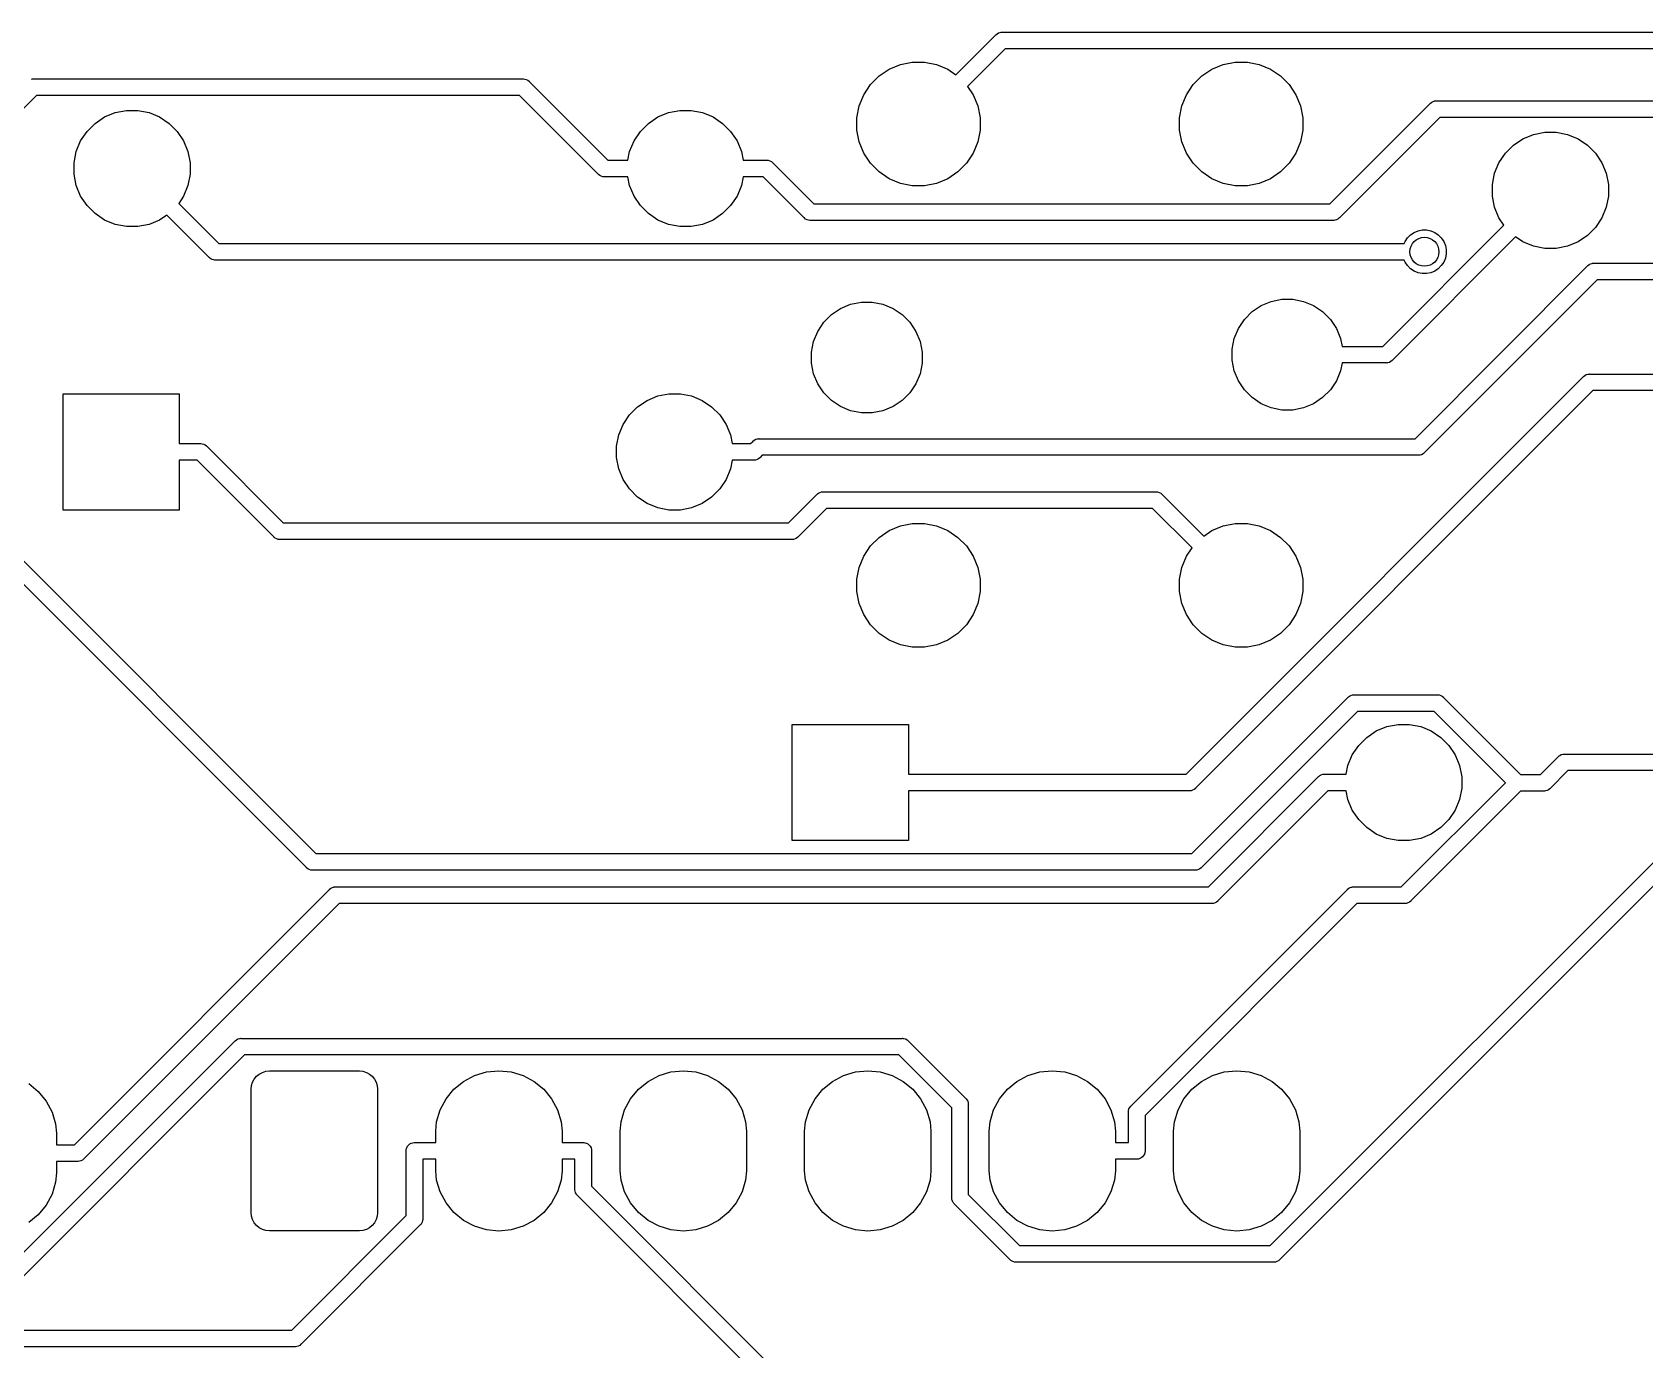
# Model space of a CAD drawing. Extents: x 68.9 to 167.8, y -146.3 to -49.
# Drawn here: x 119.28 to 141.48, y -89.39 to -71.26 of the extents above; entities that cross this region are included whole.
import ezdxf

# ---------------------------------------------------------------- set-up
doc = ezdxf.new("R2010")
doc.units = 0
doc.layers.add('BLACK', color=7, linetype='CONTINUOUS')

msp = doc.modelspace()

# ---------------------------------------------------------------- linework, layer by layer
at = {"layer": 'BLACK', "linetype": 'CONTINUOUS'}
for p, q in [((132.56, -71.2747), (132.58, -71.2641)), ((132.58, -71.2641), (132.601, -71.2576)), ((132.601, -71.2576), (132.618, -71.2559)), ((132.618, -71.2559), (132.624, -71.2553)), ((132.618, -71.2559), (132.618, -71.2559)), ((132.624, -71.2553), (132.629, -71.2559)), ((132.629, -71.2559), (150.269, -71.2559)), ((131.993, -71.8394), (132.539, -71.2933)), ((132.671, -71.4845), (132.155, -72.0011)), ((132.539, -71.2933), (132.543, -71.289)), ((132.543, -71.289), (132.56, -71.2747)), ((150.197, -71.4845), (132.671, -71.4845)), ((131.074, -71.7637), (131.229, -71.6997)), ((131.229, -71.6997), (131.393, -71.667)), ((131.393, -71.667), (131.561, -71.667)), ((131.561, -71.667), (131.725, -71.6997)), ((131.725, -71.6997), (131.88, -71.7637)), ((135.519, -71.7637), (135.674, -71.6997)), ((135.674, -71.6997), (135.838, -71.667)), ((135.838, -71.667), (136.006, -71.667)), ((136.006, -71.667), (136.17, -71.6997)), ((136.17, -71.6997), (136.325, -71.7637)), ((119.264, -71.8986), (119.28, -71.8969)), ((119.28, -71.8969), (119.286, -71.8963)), ((119.28, -71.8969), (119.28, -71.8969)), ((119.286, -71.8963), (119.292, -71.8969)), ((119.292, -71.8969), (126.028, -71.8969)), ((126.028, -71.8969), (126.033, -71.8963)), ((126.033, -71.8963), (126.039, -71.8969)), ((126.039, -71.8969), (126.039, -71.8969)), ((126.039, -71.8969), (126.056, -71.8986)), ((126.056, -71.8986), (126.077, -71.9051)), ((126.077, -71.9051), (126.097, -71.9157)), ((126.097, -71.9157), (126.115, -71.93)), ((126.115, -71.93), (126.118, -71.9343)), ((126.118, -71.9343), (127.2, -73.0157)), ((130.817, -71.9752), (130.935, -71.8568)), ((130.935, -71.8568), (131.074, -71.7637)), ((131.88, -71.7637), (131.993, -71.8394)), ((135.262, -71.9752), (135.38, -71.8568)), ((135.38, -71.8568), (135.519, -71.7637)), ((136.325, -71.7637), (136.464, -71.8568)), ((136.464, -71.8568), (136.582, -71.9752)), ((119.333, -72.1255), (117.697, -73.7618)), ((125.986, -72.1255), (119.333, -72.1255)), ((127.067, -73.2069), (125.986, -72.1255)), ((130.66, -72.2691), (130.724, -72.1144)), ((130.724, -72.1144), (130.817, -71.9752)), ((132.155, -72.0011), (132.23, -72.1144)), ((132.23, -72.1144), (132.294, -72.2691)), ((135.105, -72.2691), (135.169, -72.1144)), ((135.169, -72.1144), (135.262, -71.9752)), ((136.582, -71.9752), (136.675, -72.1144)), ((136.675, -72.1144), (136.739, -72.2691)), ((120.271, -72.421), (120.417, -72.3607)), ((120.417, -72.3607), (120.571, -72.33)), ((120.571, -72.33), (120.729, -72.33)), ((120.729, -72.33), (120.883, -72.3607)), ((120.883, -72.3607), (121.029, -72.421)), ((127.891, -72.421), (128.037, -72.3607)), ((128.037, -72.3607), (128.191, -72.33)), ((128.191, -72.33), (128.349, -72.33)), ((128.349, -72.33), (128.503, -72.3607)), ((128.503, -72.3607), (128.649, -72.421)), ((130.627, -72.4333), (130.66, -72.2691)), ((132.294, -72.2691), (132.327, -72.4333)), ((135.072, -72.4333), (135.105, -72.2691)), ((136.739, -72.2691), (136.772, -72.4333)), ((137.143, -73.6157), (138.523, -72.2352)), ((138.523, -72.2352), (138.527, -72.2309)), ((138.527, -72.2309), (138.544, -72.2166)), ((138.544, -72.2166), (138.564, -72.206)), ((138.564, -72.206), (138.579, -72.2014)), ((138.579, -72.2014), (138.585, -72.1995)), ((138.585, -72.1995), (138.588, -72.1992)), ((138.588, -72.1992), (138.602, -72.1978)), ((138.602, -72.1978), (138.608, -72.1972)), ((138.602, -72.1978), (138.602, -72.1978)), ((138.608, -72.1972), (138.613, -72.1978)), ((138.613, -72.1978), (145.559, -72.1978)), ((120.029, -72.62), (120.14, -72.5086)), ((120.14, -72.5086), (120.271, -72.421)), ((121.029, -72.421), (121.16, -72.5086)), ((121.16, -72.5086), (121.271, -72.62)), ((127.649, -72.62), (127.76, -72.5086)), ((127.76, -72.5086), (127.891, -72.421)), ((128.649, -72.421), (128.78, -72.5086)), ((128.78, -72.5086), (128.891, -72.62)), ((130.627, -72.6007), (130.627, -72.4333)), ((130.66, -72.7649), (130.627, -72.6007)), ((132.327, -72.6007), (132.294, -72.7649)), ((132.327, -72.4333), (132.327, -72.6007)), ((135.072, -72.6007), (135.072, -72.4333)), ((135.105, -72.7649), (135.072, -72.6007)), ((136.772, -72.6007), (136.739, -72.7649)), ((136.772, -72.4333), (136.772, -72.6007)), ((138.655, -72.4264), (137.275, -73.8069)), ((145.517, -72.4264), (138.655, -72.4264)), ((119.881, -72.8966), (119.941, -72.7511)), ((119.941, -72.7511), (120.029, -72.62)), ((121.271, -72.62), (121.359, -72.7511)), ((121.359, -72.7511), (121.419, -72.8966)), ((127.501, -72.8966), (127.561, -72.7511)), ((127.561, -72.7511), (127.649, -72.62)), ((128.891, -72.62), (128.979, -72.7511)), ((128.979, -72.7511), (129.039, -72.8966)), ((130.724, -72.9196), (130.66, -72.7649)), ((132.294, -72.7649), (132.23, -72.9196)), ((135.169, -72.9196), (135.105, -72.7649)), ((136.739, -72.7649), (136.675, -72.9196)), ((139.559, -72.92), (139.67, -72.8086)), ((139.67, -72.8086), (139.801, -72.721)), ((139.801, -72.721), (139.947, -72.6607)), ((139.947, -72.6607), (140.101, -72.63)), ((140.101, -72.63), (140.259, -72.63)), ((140.259, -72.63), (140.413, -72.6607)), ((140.413, -72.6607), (140.559, -72.721)), ((140.559, -72.721), (140.69, -72.8086)), ((140.69, -72.8086), (140.801, -72.92)), ((119.85, -73.0512), (119.881, -72.8966)), ((121.419, -72.8966), (121.45, -73.0512)), ((127.2, -73.0157), (127.477, -73.0157)), ((127.477, -73.0157), (127.501, -72.8966)), ((129.039, -72.8966), (129.063, -73.0157)), ((129.063, -73.0157), (129.382, -73.0157)), ((129.382, -73.0157), (129.388, -73.0151)), ((129.388, -73.0151), (129.393, -73.0157)), ((129.393, -73.0157), (129.393, -73.0157)), ((129.393, -73.0157), (129.41, -73.0174)), ((129.41, -73.0174), (129.432, -73.0239)), ((129.432, -73.0239), (129.452, -73.0345)), ((129.452, -73.0345), (129.469, -73.0488)), ((130.817, -73.0588), (130.724, -72.9196)), ((132.23, -72.9196), (132.137, -73.0588)), ((135.262, -73.0588), (135.169, -72.9196)), ((136.675, -72.9196), (136.582, -73.0588)), ((139.471, -73.0511), (139.559, -72.92)), ((140.801, -72.92), (140.889, -73.0511)), ((119.85, -73.2088), (119.85, -73.0512)), ((119.881, -73.3634), (119.85, -73.2088)), ((121.45, -73.2088), (121.419, -73.3634)), ((121.45, -73.0512), (121.45, -73.2088)), ((127.071, -73.2112), (127.067, -73.2069)), ((127.088, -73.2255), (127.071, -73.2112)), ((127.108, -73.2361), (127.088, -73.2255)), ((127.13, -73.2426), (127.108, -73.2361)), ((127.147, -73.2443), (127.13, -73.2426)), ((127.152, -73.2449), (127.147, -73.2443)), ((127.147, -73.2443), (127.147, -73.2443)), ((127.158, -73.2443), (127.152, -73.2449)), ((127.477, -73.2443), (127.158, -73.2443)), ((127.501, -73.3634), (127.477, -73.2443)), ((129.063, -73.2443), (129.039, -73.3634)), ((129.34, -73.2443), (129.063, -73.2443)), ((129.903, -73.8069), (129.34, -73.2443)), ((129.469, -73.0488), (129.473, -73.0531)), ((129.473, -73.0531), (130.035, -73.6157)), ((130.935, -73.1772), (130.817, -73.0588)), ((131.074, -73.2703), (130.935, -73.1772)), ((132.019, -73.1772), (131.88, -73.2703)), ((132.137, -73.0588), (132.019, -73.1772)), ((135.38, -73.1772), (135.262, -73.0588)), ((135.519, -73.2703), (135.38, -73.1772)), ((136.464, -73.1772), (136.325, -73.2703)), ((136.582, -73.0588), (136.464, -73.1772)), ((139.38, -73.3512), (139.411, -73.1966)), ((139.411, -73.1966), (139.471, -73.0511)), ((140.889, -73.0511), (140.949, -73.1966)), ((140.949, -73.1966), (140.98, -73.3512)), ((119.941, -73.5089), (119.881, -73.3634)), ((121.419, -73.3634), (121.359, -73.5089)), ((127.561, -73.5089), (127.501, -73.3634)), ((129.039, -73.3634), (128.979, -73.5089)), ((131.229, -73.3343), (131.074, -73.2703)), ((131.393, -73.367), (131.229, -73.3343)), ((131.561, -73.367), (131.393, -73.367)), ((131.725, -73.3343), (131.561, -73.367)), ((131.88, -73.2703), (131.725, -73.3343)), ((135.674, -73.3343), (135.519, -73.2703)), ((135.838, -73.367), (135.674, -73.3343)), ((136.006, -73.367), (135.838, -73.367)), ((136.17, -73.3343), (136.006, -73.367)), ((136.325, -73.2703), (136.17, -73.3343)), ((139.38, -73.5088), (139.38, -73.3512)), ((140.98, -73.3512), (140.98, -73.5088)), ((120.029, -73.64), (119.941, -73.5089)), ((120.14, -73.7514), (120.029, -73.64)), ((121.359, -73.5089), (121.292, -73.6099)), ((121.292, -73.6099), (121.843, -74.1615)), ((127.649, -73.64), (127.561, -73.5089)), ((127.76, -73.7514), (127.649, -73.64)), ((128.891, -73.64), (128.78, -73.7514)), ((128.979, -73.5089), (128.891, -73.64)), ((130.035, -73.6157), (137.143, -73.6157)), ((139.411, -73.6634), (139.38, -73.5088)), ((139.471, -73.8089), (139.411, -73.6634)), ((140.949, -73.6634), (140.889, -73.8089)), ((140.98, -73.5088), (140.949, -73.6634)), ((120.271, -73.839), (120.14, -73.7514)), ((120.417, -73.8993), (120.271, -73.839)), ((120.571, -73.93), (120.417, -73.8993)), ((120.729, -73.93), (120.571, -73.93)), ((120.883, -73.8993), (120.729, -73.93)), ((121.029, -73.839), (120.883, -73.8993)), ((121.13, -73.7715), (121.029, -73.839)), ((121.711, -74.3527), (121.13, -73.7715)), ((127.891, -73.839), (127.76, -73.7514)), ((128.037, -73.8993), (127.891, -73.839)), ((128.191, -73.93), (128.037, -73.8993)), ((128.349, -73.93), (128.191, -73.93)), ((128.503, -73.8993), (128.349, -73.93)), ((128.649, -73.839), (128.503, -73.8993)), ((128.78, -73.7514), (128.649, -73.839)), ((129.907, -73.8112), (129.903, -73.8069)), ((129.924, -73.8255), (129.907, -73.8112)), ((129.944, -73.8361), (129.924, -73.8255)), ((129.965, -73.8426), (129.944, -73.8361)), ((129.982, -73.8443), (129.965, -73.8426)), ((129.988, -73.8449), (129.982, -73.8443)), ((129.982, -73.8443), (129.982, -73.8443)), ((129.993, -73.8443), (129.988, -73.8449)), ((137.184, -73.8443), (129.993, -73.8443)), ((137.19, -73.8449), (137.184, -73.8443)), ((137.196, -73.8443), (137.19, -73.8449)), ((137.212, -73.8426), (137.196, -73.8443)), ((137.196, -73.8443), (137.196, -73.8443)), ((137.234, -73.8361), (137.212, -73.8426)), ((137.254, -73.8255), (137.234, -73.8361)), ((137.271, -73.8112), (137.254, -73.8255)), ((137.275, -73.8069), (137.271, -73.8112)), ((137.871, -75.5777), (139.538, -73.9099)), ((139.538, -73.9099), (139.471, -73.8089)), ((140.889, -73.8089), (140.801, -73.94)), ((114.663, -74.0402), (123.181, -82.5582)), ((139.7, -74.0715), (138.003, -75.7689)), ((138.167, -74.1615), (138.178, -74.1337)), ((138.178, -74.1337), (138.211, -74.0846)), ((138.211, -74.0846), (138.253, -74.0428)), ((138.253, -74.0428), (138.302, -74.0099)), ((138.302, -74.0099), (138.357, -73.9873)), ((138.357, -73.9873), (138.415, -73.9758)), ((138.415, -73.9758), (138.474, -73.9758)), ((138.474, -73.9758), (138.532, -73.9873)), ((138.532, -73.9873), (138.586, -74.0099)), ((138.586, -74.0099), (138.635, -74.0428)), ((138.635, -74.0428), (138.677, -74.0846)), ((138.677, -74.0846), (138.71, -74.1337)), ((138.71, -74.1337), (138.733, -74.1883)), ((139.801, -74.139), (139.7, -74.0715)), ((139.947, -74.1993), (139.801, -74.139)), ((140.559, -74.139), (140.413, -74.1993)), ((140.69, -74.0514), (140.559, -74.139)), ((140.801, -73.94), (140.69, -74.0514)), ((123.049, -82.7494), (114.531, -74.2314)), ((121.715, -74.357), (121.711, -74.3527)), ((121.719, -74.3606), (121.715, -74.357)), ((121.722, -74.3633), (121.719, -74.3606)), ((121.719, -74.3606), (121.719, -74.3606)), ((121.732, -74.3713), (121.722, -74.3633)), ((121.752, -74.3819), (121.732, -74.3713)), ((121.843, -74.1615), (138.167, -74.1615)), ((138.733, -74.3633), (138.71, -74.4179)), ((138.733, -74.1883), (138.744, -74.2463)), ((138.744, -74.3053), (138.733, -74.3633)), ((138.744, -74.2463), (138.744, -74.3053)), ((140.101, -74.23), (139.947, -74.1993)), ((140.259, -74.23), (140.101, -74.23)), ((140.413, -74.1993), (140.259, -74.23)), ((121.773, -74.3884), (121.752, -74.3819)), ((121.79, -74.3901), (121.773, -74.3884)), ((121.796, -74.3907), (121.79, -74.3901)), ((121.79, -74.3901), (121.79, -74.3901)), ((121.801, -74.3901), (121.796, -74.3907)), ((138.167, -74.3901), (121.801, -74.3901)), ((138.178, -74.4179), (138.167, -74.3901)), ((138.211, -74.467), (138.178, -74.4179)), ((138.253, -74.5088), (138.211, -74.467)), ((138.302, -74.5417), (138.253, -74.5088)), ((138.357, -74.5643), (138.302, -74.5417)), ((138.315, -76.8483), (140.692, -74.471)), ((138.415, -74.5758), (138.357, -74.5643)), ((138.474, -74.5758), (138.415, -74.5758)), ((138.532, -74.5643), (138.474, -74.5758)), ((138.586, -74.5417), (138.532, -74.5643)), ((138.635, -74.5088), (138.586, -74.5417)), ((138.677, -74.467), (138.635, -74.5088)), ((138.71, -74.4179), (138.677, -74.467)), ((140.692, -74.471), (140.695, -74.4667)), ((140.695, -74.4667), (140.713, -74.4524)), ((140.713, -74.4524), (140.733, -74.4418)), ((140.733, -74.4418), (140.748, -74.4372)), ((140.748, -74.4372), (140.754, -74.4353)), ((140.754, -74.4353), (140.757, -74.435)), ((140.757, -74.435), (140.771, -74.4336)), ((140.771, -74.4336), (140.777, -74.433)), ((140.771, -74.4336), (140.771, -74.4336)), ((140.777, -74.433), (140.782, -74.4336)), ((140.782, -74.4336), (156.035, -74.4336)), ((140.824, -74.6622), (138.447, -77.0395)), ((156.077, -74.6622), (140.824, -74.6622)), ((130.405, -75.0567), (130.544, -74.9993)), ((130.544, -74.9993), (130.691, -74.97)), ((130.691, -74.97), (130.841, -74.97)), ((130.841, -74.97), (130.988, -74.9993)), ((130.988, -74.9993), (131.127, -75.0567)), ((136.071, -75.1001), (136.196, -75.0167)), ((136.196, -75.0167), (136.335, -74.9593)), ((136.335, -74.9593), (136.482, -74.93)), ((136.482, -74.93), (136.632, -74.93)), ((136.632, -74.93), (136.779, -74.9593)), ((136.779, -74.9593), (136.918, -75.0167)), ((136.918, -75.0167), (137.043, -75.1001)), ((130.091, -75.3711), (130.174, -75.2463)), ((130.174, -75.2463), (130.28, -75.1401)), ((130.28, -75.1401), (130.405, -75.0567)), ((131.127, -75.0567), (131.252, -75.1401)), ((131.252, -75.1401), (131.358, -75.2463)), ((131.358, -75.2463), (131.441, -75.3711)), ((135.882, -75.3311), (135.965, -75.2063)), ((135.965, -75.2063), (136.071, -75.1001)), ((137.043, -75.1001), (137.149, -75.2063)), ((137.149, -75.2063), (137.232, -75.3311)), ((130.033, -75.5097), (130.091, -75.3711)), ((131.441, -75.3711), (131.499, -75.5097)), ((135.795, -75.617), (135.824, -75.4697)), ((135.824, -75.4697), (135.882, -75.3311)), ((137.232, -75.3311), (137.29, -75.4697)), ((137.29, -75.4697), (137.311, -75.5777)), ((130.004, -75.6569), (130.033, -75.5097)), ((130.004, -75.807), (130.004, -75.6569)), ((131.499, -75.5097), (131.528, -75.6569)), ((131.528, -75.6569), (131.528, -75.807)), ((135.795, -75.767), (135.795, -75.617)), ((137.311, -75.5777), (137.871, -75.5777)), ((130.033, -75.9543), (130.004, -75.807)), ((131.528, -75.807), (131.499, -75.9543)), ((135.824, -75.9143), (135.795, -75.767)), ((135.882, -76.0529), (135.824, -75.9143)), ((137.29, -75.9143), (137.232, -76.0529)), ((137.311, -75.8063), (137.29, -75.9143)), ((137.912, -75.8063), (137.311, -75.8063)), ((137.918, -75.8069), (137.912, -75.8063)), ((137.924, -75.8063), (137.918, -75.8069)), ((137.94, -75.8046), (137.924, -75.8063)), ((137.924, -75.8063), (137.924, -75.8063)), ((137.962, -75.7981), (137.94, -75.8046)), ((137.982, -75.7875), (137.962, -75.7981)), ((137.999, -75.7732), (137.982, -75.7875)), ((138.003, -75.7689), (137.999, -75.7732)), ((130.091, -76.0929), (130.033, -75.9543)), ((130.174, -76.2177), (130.091, -76.0929)), ((131.441, -76.0929), (131.358, -76.2177)), ((131.499, -75.9543), (131.441, -76.0929)), ((135.162, -81.4657), (140.631, -75.9961)), ((135.965, -76.1777), (135.882, -76.0529)), ((137.232, -76.0529), (137.149, -76.1777)), ((140.631, -75.9961), (140.635, -75.9918)), ((140.635, -75.9918), (140.652, -75.9775)), ((140.652, -75.9775), (140.672, -75.9669)), ((140.672, -75.9669), (140.694, -75.9604)), ((140.694, -75.9604), (140.711, -75.9587)), ((140.711, -75.9587), (140.716, -75.9581)), ((140.711, -75.9587), (140.711, -75.9587)), ((140.716, -75.9581), (140.722, -75.9587)), ((140.722, -75.9587), (150.191, -75.9587)), ((119.7, -77.83), (119.7, -76.23)), ((119.7, -76.23), (121.3, -76.23)), ((121.3, -76.23), (121.3, -76.9157)), ((127.61, -76.4086), (127.741, -76.321)), ((127.741, -76.321), (127.887, -76.2607)), ((127.887, -76.2607), (128.041, -76.23)), ((128.041, -76.23), (128.199, -76.23)), ((128.199, -76.23), (128.353, -76.2607)), ((128.353, -76.2607), (128.499, -76.321)), ((128.499, -76.321), (128.63, -76.4086)), ((130.28, -76.3239), (130.174, -76.2177)), ((130.405, -76.4073), (130.28, -76.3239)), ((131.252, -76.3239), (131.127, -76.4073)), ((131.358, -76.2177), (131.252, -76.3239)), ((140.764, -76.1873), (135.294, -81.6569)), ((136.071, -76.2839), (135.965, -76.1777)), ((136.196, -76.3673), (136.071, -76.2839)), ((136.335, -76.4247), (136.196, -76.3673)), ((136.918, -76.3673), (136.779, -76.4247)), ((137.043, -76.2839), (136.918, -76.3673)), ((137.149, -76.1777), (137.043, -76.2839)), ((150.191, -76.1873), (140.764, -76.1873)), ((127.411, -76.6511), (127.499, -76.52)), ((127.499, -76.52), (127.61, -76.4086)), ((128.63, -76.4086), (128.741, -76.52)), ((128.741, -76.52), (128.829, -76.6511)), ((130.544, -76.4647), (130.405, -76.4073)), ((130.691, -76.494), (130.544, -76.4647)), ((130.841, -76.494), (130.691, -76.494)), ((130.988, -76.4647), (130.841, -76.494)), ((131.127, -76.4073), (130.988, -76.4647)), ((136.482, -76.454), (136.335, -76.4247)), ((136.632, -76.454), (136.482, -76.454)), ((136.779, -76.4247), (136.632, -76.454)), ((127.32, -76.9512), (127.351, -76.7966)), ((127.351, -76.7966), (127.411, -76.6511)), ((128.829, -76.6511), (128.889, -76.7966)), ((128.889, -76.7966), (128.913, -76.9157)), ((121.3, -76.9157), (121.587, -76.9157)), ((121.587, -76.9157), (121.592, -76.9151)), ((121.592, -76.9151), (121.598, -76.9157)), ((121.598, -76.9157), (121.598, -76.9157)), ((121.598, -76.9157), (121.615, -76.9174)), ((121.615, -76.9174), (121.636, -76.9239)), ((121.636, -76.9239), (121.656, -76.9345)), ((121.656, -76.9345), (121.674, -76.9488)), ((121.674, -76.9488), (121.677, -76.9531)), ((121.677, -76.9531), (122.732, -78.0081)), ((127.32, -77.1088), (127.32, -76.9512)), ((128.913, -76.9157), (129.165, -76.9157)), ((129.165, -76.9157), (129.195, -76.8857)), ((129.195, -76.8857), (129.199, -76.8814)), ((129.199, -76.8814), (129.216, -76.8671)), ((129.216, -76.8671), (129.236, -76.8565)), ((129.236, -76.8565), (129.257, -76.85)), ((129.257, -76.85), (129.274, -76.8483)), ((129.274, -76.8483), (129.28, -76.8477)), ((129.274, -76.8483), (129.274, -76.8483)), ((129.28, -76.8477), (129.285, -76.8483)), ((129.285, -76.8483), (138.315, -76.8483)), ((138.443, -77.0438), (138.426, -77.0581)), ((138.447, -77.0395), (138.443, -77.0438)), ((121.545, -77.1443), (121.3, -77.1443)), ((121.3, -77.1443), (121.3, -77.83)), ((122.6, -78.1993), (121.545, -77.1443)), ((127.351, -77.2634), (127.32, -77.1088)), ((127.411, -77.4089), (127.351, -77.2634)), ((128.889, -77.2634), (128.829, -77.4089)), ((128.913, -77.1443), (128.889, -77.2634)), ((129.207, -77.1443), (128.913, -77.1443)), ((129.212, -77.1449), (129.207, -77.1443)), ((129.218, -77.1443), (129.212, -77.1449)), ((129.235, -77.1426), (129.218, -77.1443)), ((129.218, -77.1443), (129.218, -77.1443)), ((129.256, -77.1361), (129.235, -77.1426)), ((129.276, -77.1255), (129.256, -77.1361)), ((129.294, -77.1112), (129.276, -77.1255)), ((129.297, -77.1069), (129.294, -77.1112)), ((129.327, -77.0769), (129.297, -77.1069)), ((138.356, -77.0769), (129.327, -77.0769)), ((138.362, -77.0775), (138.356, -77.0769)), ((138.368, -77.0769), (138.362, -77.0775)), ((138.384, -77.0752), (138.368, -77.0769)), ((138.368, -77.0769), (138.368, -77.0769)), ((138.406, -77.0687), (138.384, -77.0752)), ((138.426, -77.0581), (138.406, -77.0687)), ((127.499, -77.54), (127.411, -77.4089)), ((128.829, -77.4089), (128.741, -77.54)), ((127.61, -77.6514), (127.499, -77.54)), ((127.741, -77.739), (127.61, -77.6514)), ((128.63, -77.6514), (128.499, -77.739)), ((128.741, -77.54), (128.63, -77.6514)), ((129.689, -78.0081), (130.08, -77.617)), ((130.08, -77.617), (130.083, -77.6127)), ((130.083, -77.6127), (130.088, -77.6091)), ((130.088, -77.6091), (130.101, -77.5984)), ((130.088, -77.6091), (130.088, -77.6091)), ((130.101, -77.5984), (130.121, -77.5878)), ((130.121, -77.5878), (130.142, -77.5813)), ((130.142, -77.5813), (130.159, -77.5796)), ((130.159, -77.5796), (130.165, -77.579)), ((130.159, -77.5796), (130.159, -77.5796)), ((130.165, -77.579), (130.17, -77.5796)), ((130.17, -77.5796), (134.743, -77.5796)), ((134.743, -77.5796), (134.749, -77.579)), ((134.749, -77.579), (134.755, -77.5796)), ((134.755, -77.5796), (134.755, -77.5796)), ((134.755, -77.5796), (134.771, -77.5813)), ((134.771, -77.5813), (134.793, -77.5878)), ((134.793, -77.5878), (134.813, -77.5984)), ((134.813, -77.5984), (134.83, -77.6127)), ((134.83, -77.6127), (134.834, -77.617)), ((134.834, -77.617), (135.406, -78.1894)), ((121.3, -77.83), (119.7, -77.83)), ((127.887, -77.7993), (127.741, -77.739)), ((128.041, -77.83), (127.887, -77.7993)), ((128.199, -77.83), (128.041, -77.83)), ((128.353, -77.7993), (128.199, -77.83)), ((128.499, -77.739), (128.353, -77.7993)), ((130.212, -77.8082), (129.821, -78.1993)), ((134.702, -77.8082), (130.212, -77.8082)), ((135.244, -78.3511), (134.702, -77.8082)), ((122.732, -78.0081), (129.689, -78.0081)), ((130.935, -78.2068), (131.074, -78.1137)), ((131.074, -78.1137), (131.229, -78.0497)), ((131.229, -78.0497), (131.393, -78.017)), ((131.393, -78.017), (131.561, -78.017)), ((131.561, -78.017), (131.725, -78.0497)), ((131.725, -78.0497), (131.88, -78.1137)), ((131.88, -78.1137), (132.019, -78.2068)), ((135.406, -78.1894), (135.519, -78.1137)), ((135.519, -78.1137), (135.674, -78.0497)), ((135.674, -78.0497), (135.838, -78.017)), ((135.838, -78.017), (136.006, -78.017)), ((136.006, -78.017), (136.17, -78.0497)), ((136.17, -78.0497), (136.325, -78.1137)), ((136.325, -78.1137), (136.464, -78.2068)), ((122.604, -78.2036), (122.6, -78.1993)), ((122.608, -78.2072), (122.604, -78.2036)), ((122.613, -78.2113), (122.608, -78.2072)), ((122.608, -78.2072), (122.608, -78.2072)), ((122.621, -78.2179), (122.613, -78.2113)), ((122.641, -78.2285), (122.621, -78.2179)), ((122.662, -78.235), (122.641, -78.2285)), ((122.679, -78.2367), (122.662, -78.235)), ((122.685, -78.2373), (122.679, -78.2367)), ((122.679, -78.2367), (122.679, -78.2367)), ((122.69, -78.2367), (122.685, -78.2373)), ((129.73, -78.2367), (122.69, -78.2367)), ((129.736, -78.2373), (129.73, -78.2367)), ((129.742, -78.2367), (129.736, -78.2373)), ((129.758, -78.235), (129.742, -78.2367)), ((129.742, -78.2367), (129.742, -78.2367)), ((129.78, -78.2285), (129.758, -78.235)), ((129.8, -78.2179), (129.78, -78.2285)), ((129.817, -78.2036), (129.8, -78.2179)), ((129.821, -78.1993), (129.817, -78.2036)), ((130.724, -78.4644), (130.817, -78.3252)), ((130.817, -78.3252), (130.935, -78.2068)), ((132.019, -78.2068), (132.137, -78.3252)), ((132.137, -78.3252), (132.23, -78.4644)), ((135.169, -78.4644), (135.244, -78.3511)), ((136.464, -78.2068), (136.582, -78.3252)), ((136.582, -78.3252), (136.675, -78.4644)), ((130.66, -78.6191), (130.724, -78.4644)), ((132.23, -78.4644), (132.294, -78.6191)), ((135.105, -78.6191), (135.169, -78.4644)), ((136.675, -78.4644), (136.739, -78.6191)), ((130.627, -78.7833), (130.66, -78.6191)), ((130.627, -78.9507), (130.627, -78.7833)), ((132.294, -78.6191), (132.327, -78.7833)), ((132.327, -78.7833), (132.327, -78.9507)), ((135.072, -78.7833), (135.105, -78.6191)), ((135.072, -78.9507), (135.072, -78.7833)), ((136.739, -78.6191), (136.772, -78.7833)), ((136.772, -78.7833), (136.772, -78.9507)), ((130.66, -79.1149), (130.627, -78.9507)), ((132.327, -78.9507), (132.294, -79.1149)), ((135.105, -79.1149), (135.072, -78.9507)), ((136.772, -78.9507), (136.739, -79.1149)), ((130.724, -79.2696), (130.66, -79.1149)), ((132.294, -79.1149), (132.23, -79.2696)), ((135.169, -79.2696), (135.105, -79.1149)), ((136.739, -79.1149), (136.675, -79.2696)), ((130.817, -79.4088), (130.724, -79.2696)), ((130.935, -79.5272), (130.817, -79.4088)), ((132.137, -79.4088), (132.019, -79.5272)), ((132.23, -79.2696), (132.137, -79.4088)), ((135.262, -79.4088), (135.169, -79.2696)), ((135.38, -79.5272), (135.262, -79.4088)), ((136.582, -79.4088), (136.464, -79.5272)), ((136.675, -79.2696), (136.582, -79.4088)), ((131.074, -79.6203), (130.935, -79.5272)), ((131.229, -79.6843), (131.074, -79.6203)), ((131.393, -79.717), (131.229, -79.6843)), ((131.725, -79.6843), (131.561, -79.717)), ((131.88, -79.6203), (131.725, -79.6843)), ((132.019, -79.5272), (131.88, -79.6203)), ((135.519, -79.6203), (135.38, -79.5272)), ((135.674, -79.6843), (135.519, -79.6203)), ((135.838, -79.717), (135.674, -79.6843)), ((136.17, -79.6843), (136.006, -79.717)), ((136.325, -79.6203), (136.17, -79.6843)), ((136.464, -79.5272), (136.325, -79.6203)), ((131.561, -79.717), (131.393, -79.717)), ((136.006, -79.717), (135.838, -79.717)), ((137.452, -80.3749), (137.469, -80.3732)), ((137.469, -80.3732), (137.475, -80.3726)), ((137.469, -80.3732), (137.469, -80.3732)), ((137.475, -80.3726), (137.48, -80.3732)), ((137.48, -80.3732), (138.619, -80.3732)), ((138.619, -80.3732), (138.624, -80.3726)), ((138.624, -80.3726), (138.63, -80.3732)), ((138.63, -80.3732), (138.63, -80.3732)), ((138.63, -80.3732), (138.642, -80.3744)), ((138.642, -80.3744), (138.647, -80.3749)), ((135.242, -82.5582), (137.39, -80.4106)), ((137.39, -80.4106), (137.393, -80.4063)), ((137.393, -80.4063), (137.398, -80.4027)), ((137.398, -80.4027), (137.411, -80.392)), ((137.398, -80.4027), (137.398, -80.4027)), ((137.411, -80.392), (137.431, -80.3814)), ((137.431, -80.3814), (137.452, -80.3749)), ((137.452, -80.3749), (137.452, -80.3749)), ((138.647, -80.3749), (138.647, -80.3749)), ((138.647, -80.3749), (138.647, -80.3749)), ((138.647, -80.3749), (138.668, -80.3814)), ((138.668, -80.3814), (138.688, -80.392)), ((138.688, -80.392), (138.706, -80.4063)), ((138.706, -80.4063), (138.709, -80.4107)), ((138.709, -80.4107), (139.768, -81.4696)), ((129.74, -82.38), (129.74, -80.78)), ((129.74, -80.78), (131.34, -80.78)), ((131.34, -80.78), (131.34, -81.4657)), ((137.522, -80.6018), (135.374, -82.7494)), ((138.577, -80.6018), (137.522, -80.6018)), ((137.781, -80.871), (137.927, -80.8107)), ((137.927, -80.8107), (138.081, -80.78)), ((138.081, -80.78), (138.239, -80.78)), ((138.239, -80.78), (138.393, -80.8107)), ((138.393, -80.8107), (138.539, -80.871)), ((139.559, -81.5838), (138.577, -80.6018)), ((137.539, -81.07), (137.65, -80.9586)), ((137.65, -80.9586), (137.781, -80.871)), ((138.539, -80.871), (138.67, -80.9586)), ((138.67, -80.9586), (138.781, -81.07)), ((137.391, -81.3466), (137.451, -81.2011)), ((137.451, -81.2011), (137.539, -81.07)), ((138.781, -81.07), (138.869, -81.2011)), ((138.869, -81.2011), (138.929, -81.3466)), ((140.043, -81.4696), (140.287, -81.2258)), ((140.287, -81.2258), (140.29, -81.2215)), ((140.29, -81.2215), (140.295, -81.2179)), ((140.295, -81.2179), (140.3, -81.2138)), ((140.295, -81.2179), (140.295, -81.2179)), ((140.3, -81.2138), (140.308, -81.2072)), ((140.308, -81.2072), (140.328, -81.1966)), ((140.328, -81.1966), (140.349, -81.1901)), ((140.349, -81.1901), (140.366, -81.1884)), ((140.366, -81.1884), (140.372, -81.1878)), ((140.366, -81.1884), (140.366, -81.1884)), ((140.372, -81.1878), (140.377, -81.1884)), ((140.377, -81.1884), (155.661, -81.1884)), ((131.34, -81.4657), (135.162, -81.4657)), ((136.991, -81.4952), (137.004, -81.4845)), ((137.004, -81.4845), (137.024, -81.4739)), ((137.024, -81.4739), (137.045, -81.4674)), ((137.045, -81.4674), (137.062, -81.4657)), ((137.062, -81.4657), (137.068, -81.4651)), ((137.062, -81.4657), (137.062, -81.4657)), ((137.068, -81.4651), (137.073, -81.4657)), ((137.073, -81.4657), (137.367, -81.4657)), ((137.367, -81.4657), (137.391, -81.3466)), ((138.929, -81.3466), (138.96, -81.5012)), ((139.768, -81.4696), (140.043, -81.4696)), ((140.419, -81.417), (140.175, -81.6608)), ((155.619, -81.417), (140.419, -81.417)), ((135.204, -81.6943), (131.34, -81.6943)), ((131.34, -81.6943), (131.34, -82.38)), ((135.209, -81.6949), (135.204, -81.6943)), ((135.215, -81.6943), (135.209, -81.6949)), ((135.232, -81.6926), (135.215, -81.6943)), ((135.215, -81.6943), (135.215, -81.6943)), ((135.253, -81.6861), (135.232, -81.6926)), ((135.273, -81.6755), (135.253, -81.6861)), ((135.29, -81.6612), (135.273, -81.6755)), ((135.294, -81.6569), (135.29, -81.6612)), ((135.469, -83.0166), (136.983, -81.5031)), ((137.115, -81.6943), (135.601, -83.2078)), ((136.983, -81.5031), (136.986, -81.4988)), ((136.986, -81.4988), (136.991, -81.4952)), ((136.991, -81.4952), (136.991, -81.4952)), ((137.367, -81.6943), (137.115, -81.6943)), ((137.391, -81.8134), (137.367, -81.6943)), ((138.126, -83.0167), (139.559, -81.5838)), ((139.768, -81.6982), (138.258, -83.2079)), ((138.96, -81.6588), (138.929, -81.8134)), ((138.96, -81.5012), (138.96, -81.6588)), ((140.085, -81.6982), (139.768, -81.6982)), ((140.09, -81.6988), (140.085, -81.6982)), ((140.096, -81.6982), (140.09, -81.6988)), ((140.113, -81.6965), (140.096, -81.6982)), ((140.096, -81.6982), (140.096, -81.6982)), ((140.134, -81.69), (140.113, -81.6965)), ((140.154, -81.6794), (140.134, -81.69)), ((140.172, -81.6651), (140.154, -81.6794)), ((140.175, -81.6608), (140.172, -81.6651)), ((136.322, -87.9536), (142.447, -81.8293)), ((137.451, -81.9589), (137.391, -81.8134)), ((138.929, -81.8134), (138.869, -81.9589)), ((142.579, -82.0205), (136.454, -88.1448)), ((137.539, -82.09), (137.451, -81.9589)), ((137.65, -82.2014), (137.539, -82.09)), ((138.781, -82.09), (138.67, -82.2014)), ((138.869, -81.9589), (138.781, -82.09)), ((137.781, -82.289), (137.65, -82.2014)), ((137.927, -82.3493), (137.781, -82.289)), ((138.081, -82.38), (137.927, -82.3493)), ((138.393, -82.3493), (138.239, -82.38)), ((138.539, -82.289), (138.393, -82.3493)), ((138.67, -82.2014), (138.539, -82.289)), ((123.181, -82.5582), (135.242, -82.5582)), ((131.34, -82.38), (129.74, -82.38)), ((138.239, -82.38), (138.081, -82.38)), ((123.053, -82.7537), (123.049, -82.7494)), ((123.057, -82.7573), (123.053, -82.7537)), ((123.07, -82.768), (123.057, -82.7573)), ((123.057, -82.7573), (123.057, -82.7573)), ((123.09, -82.7786), (123.07, -82.768)), ((123.112, -82.7851), (123.09, -82.7786)), ((123.128, -82.7868), (123.112, -82.7851)), ((123.134, -82.7874), (123.128, -82.7868)), ((123.128, -82.7868), (123.128, -82.7868)), ((123.14, -82.7868), (123.134, -82.7874)), ((135.284, -82.7868), (123.14, -82.7868)), ((135.29, -82.7874), (135.284, -82.7868)), ((135.295, -82.7868), (135.29, -82.7874)), ((135.312, -82.7851), (135.295, -82.7868)), ((135.295, -82.7868), (135.295, -82.7868)), ((135.333, -82.7786), (135.312, -82.7851)), ((135.353, -82.768), (135.333, -82.7786)), ((135.371, -82.7537), (135.353, -82.768)), ((135.374, -82.7494), (135.371, -82.7537)), ((123.37, -83.0497), (123.388, -83.0354)), ((123.388, -83.0354), (123.408, -83.0248)), ((123.408, -83.0248), (123.423, -83.0202)), ((123.423, -83.0202), (123.429, -83.0183)), ((123.429, -83.0183), (123.431, -83.018)), ((123.431, -83.018), (123.446, -83.0166)), ((123.446, -83.0166), (123.451, -83.016)), ((123.446, -83.0166), (123.446, -83.0166)), ((123.451, -83.016), (123.457, -83.0166)), ((123.457, -83.0166), (135.469, -83.0166)), ((137.386, -83.0498), (137.404, -83.0355)), ((137.404, -83.0355), (137.424, -83.0249)), ((137.424, -83.0249), (137.439, -83.0203)), ((137.439, -83.0203), (137.445, -83.0184)), ((137.445, -83.0184), (137.448, -83.0181)), ((137.448, -83.0181), (137.462, -83.0167)), ((137.462, -83.0167), (137.468, -83.0161)), ((137.462, -83.0167), (137.462, -83.0167)), ((137.468, -83.0161), (137.473, -83.0167)), ((137.473, -83.0167), (138.126, -83.0167)), ((119.855, -86.5657), (123.367, -83.054)), ((123.499, -83.2452), (119.987, -86.7569)), ((123.367, -83.054), (123.37, -83.0497)), ((135.511, -83.2452), (123.499, -83.2452)), ((134.406, -86.0314), (137.383, -83.0541)), ((137.515, -83.2453), (134.597, -86.1635)), ((135.517, -83.2458), (135.511, -83.2452)), ((135.522, -83.2452), (135.517, -83.2458)), ((135.539, -83.2435), (135.522, -83.2452)), ((135.522, -83.2452), (135.522, -83.2452)), ((135.561, -83.237), (135.539, -83.2435)), ((135.581, -83.2264), (135.561, -83.237)), ((135.598, -83.2121), (135.581, -83.2264)), ((135.601, -83.2078), (135.598, -83.2121)), ((137.383, -83.0541), (137.386, -83.0498)), ((138.168, -83.2453), (137.515, -83.2453)), ((138.174, -83.2459), (138.168, -83.2453)), ((138.179, -83.2453), (138.174, -83.2459)), ((138.196, -83.2436), (138.179, -83.2453)), ((138.179, -83.2453), (138.179, -83.2453)), ((138.218, -83.2371), (138.196, -83.2436)), ((138.237, -83.2265), (138.218, -83.2371)), ((138.255, -83.2122), (138.237, -83.2265)), ((138.258, -83.2079), (138.255, -83.2122)), ((118.869, -88.3343), (122.065, -85.1383)), ((122.065, -85.1383), (122.069, -85.134)), ((122.069, -85.134), (122.086, -85.1197)), ((122.086, -85.1197), (122.106, -85.1091)), ((122.106, -85.1091), (122.128, -85.1026)), ((122.128, -85.1026), (122.144, -85.1009)), ((122.144, -85.1009), (122.15, -85.1003)), ((122.144, -85.1009), (122.144, -85.1009)), ((122.15, -85.1003), (122.156, -85.1009)), ((122.156, -85.1009), (131.25, -85.1009)), ((131.25, -85.1009), (131.256, -85.1003)), ((131.256, -85.1003), (131.262, -85.1009)), ((131.262, -85.1009), (131.262, -85.1009)), ((131.262, -85.1009), (131.278, -85.1026)), ((131.278, -85.1026), (131.3, -85.1091)), ((131.3, -85.1091), (131.32, -85.1197)), ((131.32, -85.1197), (131.337, -85.134)), ((131.337, -85.134), (131.341, -85.1383)), ((131.341, -85.1383), (132.127, -85.9244)), ((122.197, -85.3295), (119.001, -88.5255)), ((131.209, -85.3295), (122.197, -85.3295)), ((131.936, -86.0565), (131.209, -85.3295)), ((122.309, -85.7043), (122.332, -85.6611)), ((122.332, -85.6611), (122.363, -85.6232)), ((122.363, -85.6232), (122.401, -85.5921)), ((122.401, -85.5921), (122.444, -85.569)), ((122.444, -85.569), (122.491, -85.5548)), ((122.491, -85.5548), (122.54, -85.55)), ((122.54, -85.55), (123.78, -85.55)), ((123.78, -85.55), (123.829, -85.5548)), ((123.829, -85.5548), (123.876, -85.569)), ((123.876, -85.569), (123.919, -85.5921)), ((123.919, -85.5921), (123.957, -85.6232)), ((123.957, -85.6232), (123.988, -85.6611)), ((123.988, -85.6611), (124.011, -85.7043)), ((125.082, -85.8018), (125.214, -85.6931)), ((125.214, -85.6931), (125.365, -85.6123)), ((125.365, -85.6123), (125.529, -85.5626)), ((125.529, -85.5626), (125.7, -85.5458)), ((125.7, -85.5458), (125.871, -85.5626)), ((125.871, -85.5626), (126.035, -85.6123)), ((126.035, -85.6123), (126.186, -85.6931)), ((126.186, -85.6931), (126.318, -85.8018)), ((127.622, -85.8018), (127.754, -85.6931)), ((127.754, -85.6931), (127.905, -85.6123)), ((127.905, -85.6123), (128.069, -85.5626)), ((128.069, -85.5626), (128.24, -85.5458)), ((128.24, -85.5458), (128.411, -85.5626)), ((128.411, -85.5626), (128.575, -85.6123)), ((128.575, -85.6123), (128.726, -85.6931)), ((128.726, -85.6931), (128.858, -85.8018)), ((130.162, -85.8018), (130.294, -85.6931)), ((130.294, -85.6931), (130.445, -85.6123)), ((130.445, -85.6123), (130.609, -85.5626)), ((130.609, -85.5626), (130.78, -85.5458)), ((130.78, -85.5458), (130.951, -85.5626)), ((130.951, -85.5626), (131.115, -85.6123)), ((131.115, -85.6123), (131.266, -85.6931)), ((131.266, -85.6931), (131.398, -85.8018)), ((132.702, -85.8018), (132.834, -85.6931)), ((132.834, -85.6931), (132.985, -85.6123)), ((132.985, -85.6123), (133.149, -85.5626)), ((133.149, -85.5626), (133.32, -85.5458)), ((133.32, -85.5458), (133.491, -85.5626)), ((133.491, -85.5626), (133.655, -85.6123)), ((133.655, -85.6123), (133.806, -85.6931)), ((133.806, -85.6931), (133.938, -85.8018)), ((135.242, -85.8018), (135.374, -85.6931)), ((135.374, -85.6931), (135.525, -85.6123)), ((135.525, -85.6123), (135.689, -85.5626)), ((135.689, -85.5626), (135.86, -85.5458)), ((135.86, -85.5458), (136.031, -85.5626)), ((136.031, -85.5626), (136.195, -85.6123)), ((136.195, -85.6123), (136.346, -85.6931)), ((136.346, -85.6931), (136.478, -85.8018)), ((119.226, -85.7231), (119.358, -85.8318)), ((119.358, -85.8318), (119.467, -85.9643)), ((122.29, -85.8), (122.295, -85.7512)), ((122.29, -87.5), (122.29, -85.8)), ((122.295, -85.7512), (122.309, -85.7043)), ((124.011, -85.7043), (124.025, -85.7512)), ((124.025, -85.7512), (124.03, -85.8)), ((124.03, -85.8), (124.03, -87.5)), ((124.973, -85.9343), (125.082, -85.8018)), ((126.318, -85.8018), (126.427, -85.9343)), ((127.513, -85.9343), (127.622, -85.8018)), ((128.858, -85.8018), (128.967, -85.9343)), ((130.053, -85.9343), (130.162, -85.8018)), ((131.398, -85.8018), (131.507, -85.9343)), ((132.127, -85.9244), (132.131, -85.928)), ((132.593, -85.9343), (132.702, -85.8018)), ((133.938, -85.8018), (134.047, -85.9343)), ((135.133, -85.9343), (135.242, -85.8018)), ((136.478, -85.8018), (136.587, -85.9343)), ((119.467, -85.9643), (119.548, -86.1155)), ((119.548, -86.1155), (119.597, -86.2794)), ((124.843, -86.2495), (124.892, -86.0855)), ((124.892, -86.0855), (124.973, -85.9343)), ((126.427, -85.9343), (126.508, -86.0855)), ((126.508, -86.0855), (126.557, -86.2494)), ((127.383, -86.2495), (127.432, -86.0855)), ((127.432, -86.0855), (127.513, -85.9343)), ((128.967, -85.9343), (129.048, -86.0855)), ((129.048, -86.0855), (129.097, -86.2494)), ((129.923, -86.2495), (129.972, -86.0855)), ((129.972, -86.0855), (130.053, -85.9343)), ((131.507, -85.9343), (131.588, -86.0855)), ((131.588, -86.0855), (131.637, -86.2494)), ((131.936, -87.2903), (131.936, -86.0565)), ((132.131, -85.928), (132.135, -85.9323)), ((132.135, -85.9323), (132.135, -85.9323)), ((132.135, -85.9323), (132.145, -85.9454)), ((132.145, -85.9454), (132.156, -85.9652)), ((132.156, -85.9652), (132.163, -85.9868)), ((132.163, -85.9868), (132.164, -86.0036)), ((132.164, -86.0036), (132.164, -86.0036)), ((132.164, -86.0036), (132.165, -86.0092)), ((132.165, -86.0092), (132.164, -86.0148)), ((132.164, -86.0148), (132.164, -87.2486)), ((132.463, -86.2495), (132.512, -86.0855)), ((132.512, -86.0855), (132.593, -85.9343)), ((134.047, -85.9343), (134.128, -86.0855)), ((134.128, -86.0855), (134.177, -86.2494)), ((134.368, -86.1106), (134.37, -86.0938)), ((134.368, -86.1162), (134.368, -86.1106)), ((134.368, -86.1106), (134.368, -86.1106)), ((134.368, -86.1218), (134.368, -86.1162)), ((134.368, -86.5357), (134.368, -86.1218)), ((134.37, -86.0938), (134.376, -86.0722)), ((134.376, -86.0722), (134.387, -86.0524)), ((134.387, -86.0524), (134.401, -86.035)), ((134.401, -86.035), (134.406, -86.0314)), ((135.003, -86.2495), (135.052, -86.0855)), ((135.052, -86.0855), (135.133, -85.9343)), ((136.587, -85.9343), (136.668, -86.0855)), ((136.668, -86.0855), (136.717, -86.2494)), ((119.597, -86.2794), (119.61, -86.4073)), ((124.83, -86.3773), (124.843, -86.2495)), ((126.557, -86.2494), (126.57, -86.3773)), ((127.37, -86.3773), (127.383, -86.2495)), ((129.097, -86.2494), (129.11, -86.3773)), ((129.91, -86.3773), (129.923, -86.2495)), ((131.637, -86.2494), (131.65, -86.3773)), ((132.45, -86.3773), (132.463, -86.2495)), ((134.177, -86.2494), (134.19, -86.3773)), ((134.597, -86.1635), (134.597, -86.6444)), ((134.99, -86.3773), (135.003, -86.2495)), ((136.717, -86.2494), (136.73, -86.3773)), ((119.61, -86.4073), (119.61, -86.5657)), ((119.61, -86.5657), (119.855, -86.5657)), ((124.431, -86.606), (124.442, -86.5862)), ((124.442, -86.5862), (124.456, -86.5688)), ((124.456, -86.5688), (124.474, -86.5545)), ((124.474, -86.5545), (124.494, -86.5439)), ((124.494, -86.5439), (124.515, -86.5374)), ((124.515, -86.5374), (124.532, -86.5357)), ((124.532, -86.5357), (124.538, -86.5351)), ((124.538, -86.5351), (124.543, -86.5357)), ((124.543, -86.5357), (124.83, -86.5357)), ((124.83, -86.5357), (124.83, -86.3773)), ((126.57, -86.3773), (126.57, -86.5357)), ((126.57, -86.5357), (126.857, -86.5357)), ((126.857, -86.5357), (126.862, -86.5351)), ((126.862, -86.5351), (126.868, -86.5357)), ((126.868, -86.5357), (126.885, -86.5374)), ((126.885, -86.5374), (126.906, -86.5439)), ((126.906, -86.5439), (126.926, -86.5545)), ((126.926, -86.5545), (126.944, -86.5688)), ((126.944, -86.5688), (126.958, -86.5862)), ((126.958, -86.5862), (126.969, -86.606)), ((127.37, -86.9227), (127.37, -86.3773)), ((129.11, -86.3773), (129.11, -86.9227)), ((129.91, -86.9227), (129.91, -86.3773)), ((131.65, -86.3773), (131.65, -86.9227)), ((132.45, -86.9227), (132.45, -86.3773)), ((134.19, -86.3773), (134.19, -86.5357)), ((134.19, -86.5357), (134.368, -86.5357)), ((134.99, -86.9227), (134.99, -86.3773)), ((136.73, -86.3773), (136.73, -86.9227)), ((119.897, -86.7943), (119.61, -86.7943)), ((119.61, -86.7943), (119.61, -86.9527)), ((119.902, -86.7949), (119.897, -86.7943)), ((119.908, -86.7943), (119.902, -86.7949)), ((119.925, -86.7926), (119.908, -86.7943)), ((119.908, -86.7943), (119.908, -86.7943)), ((119.946, -86.7861), (119.925, -86.7926)), ((119.966, -86.7755), (119.946, -86.7861)), ((119.984, -86.7612), (119.966, -86.7755)), ((119.987, -86.7569), (119.984, -86.7612)), ((124.423, -86.65), (124.425, -86.6276)), ((124.423, -86.6556), (124.423, -86.65)), ((124.423, -87.5397), (124.423, -86.6556)), ((124.425, -86.6276), (124.431, -86.606)), ((124.83, -86.7643), (124.652, -86.7643)), ((124.652, -86.7643), (124.652, -87.5814)), ((124.83, -86.9227), (124.83, -86.7643)), ((126.748, -86.7643), (126.57, -86.7643)), ((126.57, -86.7643), (126.57, -86.9227)), ((126.748, -87.1782), (126.748, -86.7643)), ((126.969, -86.606), (126.975, -86.6276)), ((126.975, -86.6276), (126.977, -86.65)), ((126.977, -86.65), (126.977, -86.6556)), ((126.977, -86.6556), (126.977, -87.1365)), ((134.477, -86.7643), (134.19, -86.7643)), ((134.19, -86.7643), (134.19, -86.9227)), ((134.482, -86.7649), (134.477, -86.7643)), ((134.488, -86.7643), (134.482, -86.7649)), ((134.505, -86.7626), (134.488, -86.7643)), ((134.526, -86.7561), (134.505, -86.7626)), ((134.546, -86.7455), (134.526, -86.7561)), ((134.564, -86.7312), (134.546, -86.7455)), ((134.578, -86.7138), (134.564, -86.7312)), ((134.589, -86.694), (134.578, -86.7138)), ((134.595, -86.6724), (134.589, -86.694)), ((134.597, -86.65), (134.595, -86.6724)), ((134.597, -86.6444), (134.597, -86.65)), ((119.61, -86.9527), (119.597, -87.0806)), ((124.843, -87.0506), (124.83, -86.9227)), ((126.57, -86.9227), (126.557, -87.0506)), ((127.383, -87.0506), (127.37, -86.9227)), ((129.11, -86.9227), (129.097, -87.0506)), ((129.923, -87.0506), (129.91, -86.9227)), ((131.65, -86.9227), (131.637, -87.0506)), ((132.463, -87.0506), (132.45, -86.9227)), ((134.19, -86.9227), (134.177, -87.0506)), ((135.003, -87.0506), (134.99, -86.9227)), ((136.73, -86.9227), (136.717, -87.0506)), ((119.548, -87.2445), (119.467, -87.3957)), ((119.597, -87.0806), (119.548, -87.2445)), ((124.892, -87.2145), (124.843, -87.0506)), ((124.973, -87.3657), (124.892, -87.2145)), ((126.508, -87.2145), (126.427, -87.3657)), ((126.557, -87.0506), (126.508, -87.2145)), ((126.748, -87.1838), (126.748, -87.1782)), ((126.75, -87.2062), (126.748, -87.1838)), ((126.754, -87.2205), (126.75, -87.2062)), ((126.756, -87.2278), (126.754, -87.2205)), ((126.767, -87.2476), (126.756, -87.2278)), ((126.77, -87.2519), (126.767, -87.2476)), ((126.778, -87.2607), (126.77, -87.2519)), ((126.977, -87.1365), (130.735, -90.8943)), ((127.432, -87.2145), (127.383, -87.0506)), ((127.513, -87.3657), (127.432, -87.2145)), ((129.048, -87.2145), (128.967, -87.3657)), ((129.097, -87.0506), (129.048, -87.2145)), ((129.972, -87.2145), (129.923, -87.0506)), ((130.053, -87.3657), (129.972, -87.2145)), ((131.588, -87.2145), (131.507, -87.3657)), ((131.637, -87.0506), (131.588, -87.2145)), ((132.164, -87.2486), (132.869, -87.9536)), ((132.512, -87.2145), (132.463, -87.0506)), ((132.593, -87.3657), (132.512, -87.2145)), ((134.128, -87.2145), (134.047, -87.3657)), ((134.177, -87.0506), (134.128, -87.2145)), ((135.052, -87.2145), (135.003, -87.0506)), ((135.133, -87.3657), (135.052, -87.2145)), ((136.668, -87.2145), (136.587, -87.3657)), ((136.717, -87.0506), (136.668, -87.2145)), ((119.467, -87.3957), (119.358, -87.5282)), ((125.082, -87.4982), (124.973, -87.3657)), ((126.427, -87.3657), (126.318, -87.4982)), ((126.781, -87.265), (126.778, -87.2607)), ((126.778, -87.2607), (126.778, -87.2607)), ((126.786, -87.2686), (126.781, -87.265)), ((130.647, -91.1298), (126.786, -87.2686)), ((127.622, -87.4982), (127.513, -87.3657)), ((128.967, -87.3657), (128.858, -87.4982)), ((130.162, -87.4982), (130.053, -87.3657)), ((131.507, -87.3657), (131.398, -87.4982)), ((131.935, -87.2959), (131.936, -87.2903)), ((131.937, -87.3183), (131.935, -87.2959)), ((131.94, -87.3281), (131.937, -87.3183)), ((131.944, -87.3399), (131.94, -87.3281)), ((131.955, -87.3597), (131.944, -87.3399)), ((131.959, -87.3657), (131.955, -87.3597)), ((131.965, -87.3728), (131.959, -87.3657)), ((131.969, -87.3771), (131.965, -87.3728)), ((131.965, -87.3728), (131.965, -87.3728)), ((131.973, -87.3807), (131.969, -87.3771)), ((132.737, -88.1448), (131.973, -87.3807)), ((132.702, -87.4982), (132.593, -87.3657)), ((134.047, -87.3657), (133.938, -87.4982)), ((135.242, -87.4982), (135.133, -87.3657)), ((136.587, -87.3657), (136.478, -87.4982)), ((119.358, -87.5282), (119.226, -87.6369)), ((122.295, -87.5488), (122.29, -87.5)), ((122.309, -87.5957), (122.295, -87.5488)), ((122.332, -87.6389), (122.309, -87.5957)), ((122.363, -87.6768), (122.332, -87.6389)), ((122.401, -87.7079), (122.363, -87.6768)), ((122.847, -89.1162), (124.423, -87.5397)), ((124.614, -87.6718), (122.979, -89.3074)), ((123.957, -87.6768), (123.919, -87.7079)), ((123.988, -87.6389), (123.957, -87.6768)), ((124.011, -87.5957), (123.988, -87.6389)), ((124.025, -87.5488), (124.011, -87.5957)), ((124.03, -87.5), (124.025, -87.5488)), ((124.619, -87.6682), (124.614, -87.6718)), ((124.622, -87.6639), (124.619, -87.6682)), ((124.628, -87.6572), (124.622, -87.6639)), ((124.622, -87.6639), (124.622, -87.6639)), ((124.633, -87.6508), (124.628, -87.6572)), ((124.644, -87.631), (124.633, -87.6508)), ((124.65, -87.6094), (124.644, -87.631)), ((124.652, -87.5926), (124.65, -87.6094)), ((124.652, -87.5814), (124.652, -87.587)), ((124.652, -87.587), (124.652, -87.5926)), ((124.652, -87.5926), (124.652, -87.5926)), ((125.214, -87.6069), (125.082, -87.4982)), ((125.365, -87.6877), (125.214, -87.6069)), ((125.529, -87.7374), (125.365, -87.6877)), ((126.035, -87.6877), (125.871, -87.7374)), ((126.186, -87.6069), (126.035, -87.6877)), ((126.318, -87.4982), (126.186, -87.6069)), ((127.754, -87.6069), (127.622, -87.4982)), ((127.905, -87.6877), (127.754, -87.6069)), ((128.069, -87.7374), (127.905, -87.6877)), ((128.575, -87.6877), (128.411, -87.7374)), ((128.726, -87.6069), (128.575, -87.6877)), ((128.858, -87.4982), (128.726, -87.6069)), ((130.294, -87.6069), (130.162, -87.4982)), ((130.445, -87.6877), (130.294, -87.6069)), ((130.609, -87.7374), (130.445, -87.6877)), ((131.115, -87.6877), (130.951, -87.7374)), ((131.266, -87.6069), (131.115, -87.6877)), ((131.398, -87.4982), (131.266, -87.6069)), ((132.834, -87.6069), (132.702, -87.4982)), ((132.985, -87.6877), (132.834, -87.6069)), ((133.149, -87.7374), (132.985, -87.6877)), ((133.655, -87.6877), (133.491, -87.7374)), ((133.806, -87.6069), (133.655, -87.6877)), ((133.938, -87.4982), (133.806, -87.6069)), ((135.374, -87.6069), (135.242, -87.4982)), ((135.525, -87.6877), (135.374, -87.6069)), ((135.689, -87.7374), (135.525, -87.6877)), ((136.195, -87.6877), (136.031, -87.7374)), ((136.346, -87.6069), (136.195, -87.6877)), ((136.478, -87.4982), (136.346, -87.6069)), ((122.444, -87.731), (122.401, -87.7079)), ((122.491, -87.7452), (122.444, -87.731)), ((122.54, -87.75), (122.491, -87.7452)), ((123.78, -87.75), (122.54, -87.75)), ((123.829, -87.7452), (123.78, -87.75)), ((123.876, -87.731), (123.829, -87.7452)), ((123.919, -87.7079), (123.876, -87.731)), ((125.7, -87.7542), (125.529, -87.7374)), ((125.871, -87.7374), (125.7, -87.7542)), ((128.24, -87.7542), (128.069, -87.7374)), ((128.411, -87.7374), (128.24, -87.7542)), ((130.78, -87.7542), (130.609, -87.7374)), ((130.951, -87.7374), (130.78, -87.7542)), ((133.32, -87.7542), (133.149, -87.7374)), ((133.491, -87.7374), (133.32, -87.7542)), ((135.86, -87.7542), (135.689, -87.7374)), ((136.031, -87.7374), (135.86, -87.7542)), ((132.741, -88.1491), (132.737, -88.1448)), ((132.869, -87.9536), (136.322, -87.9536)), ((136.454, -88.1448), (136.451, -88.1491)), ((132.745, -88.1527), (132.741, -88.1491)), ((132.75, -88.1568), (132.745, -88.1527)), ((132.745, -88.1527), (132.745, -88.1527)), ((132.758, -88.1634), (132.75, -88.1568)), ((132.778, -88.174), (132.758, -88.1634)), ((132.8, -88.1805), (132.778, -88.174)), ((132.816, -88.1822), (132.8, -88.1805)), ((132.822, -88.1828), (132.816, -88.1822)), ((132.816, -88.1822), (132.816, -88.1822)), ((132.828, -88.1822), (132.822, -88.1828)), ((136.364, -88.1822), (132.828, -88.1822)), ((136.37, -88.1828), (136.364, -88.1822)), ((136.375, -88.1822), (136.37, -88.1828)), ((136.392, -88.1805), (136.375, -88.1822)), ((136.375, -88.1822), (136.375, -88.1822)), ((136.414, -88.174), (136.392, -88.1805)), ((136.433, -88.1634), (136.414, -88.174)), ((136.451, -88.1491), (136.433, -88.1634)), ((115.51, -89.1162), (122.847, -89.1162)), ((122.888, -89.3448), (115.552, -89.3448)), ((122.894, -89.3454), (122.888, -89.3448)), ((122.9, -89.3448), (122.894, -89.3454)), ((122.917, -89.3431), (122.9, -89.3448)), ((122.9, -89.3448), (122.9, -89.3448)), ((122.938, -89.3366), (122.917, -89.3431)), ((122.958, -89.326), (122.938, -89.3366)), ((122.975, -89.3117), (122.958, -89.326)), ((122.979, -89.3074), (122.975, -89.3117))]:
    msp.add_line(p, q, dxfattribs=at)
at = {"layer": 'BLACK'}
msp.add_circle((138.444, -74.2758), 0.2, dxfattribs=at)

doc.saveas('drawing.dxf')
